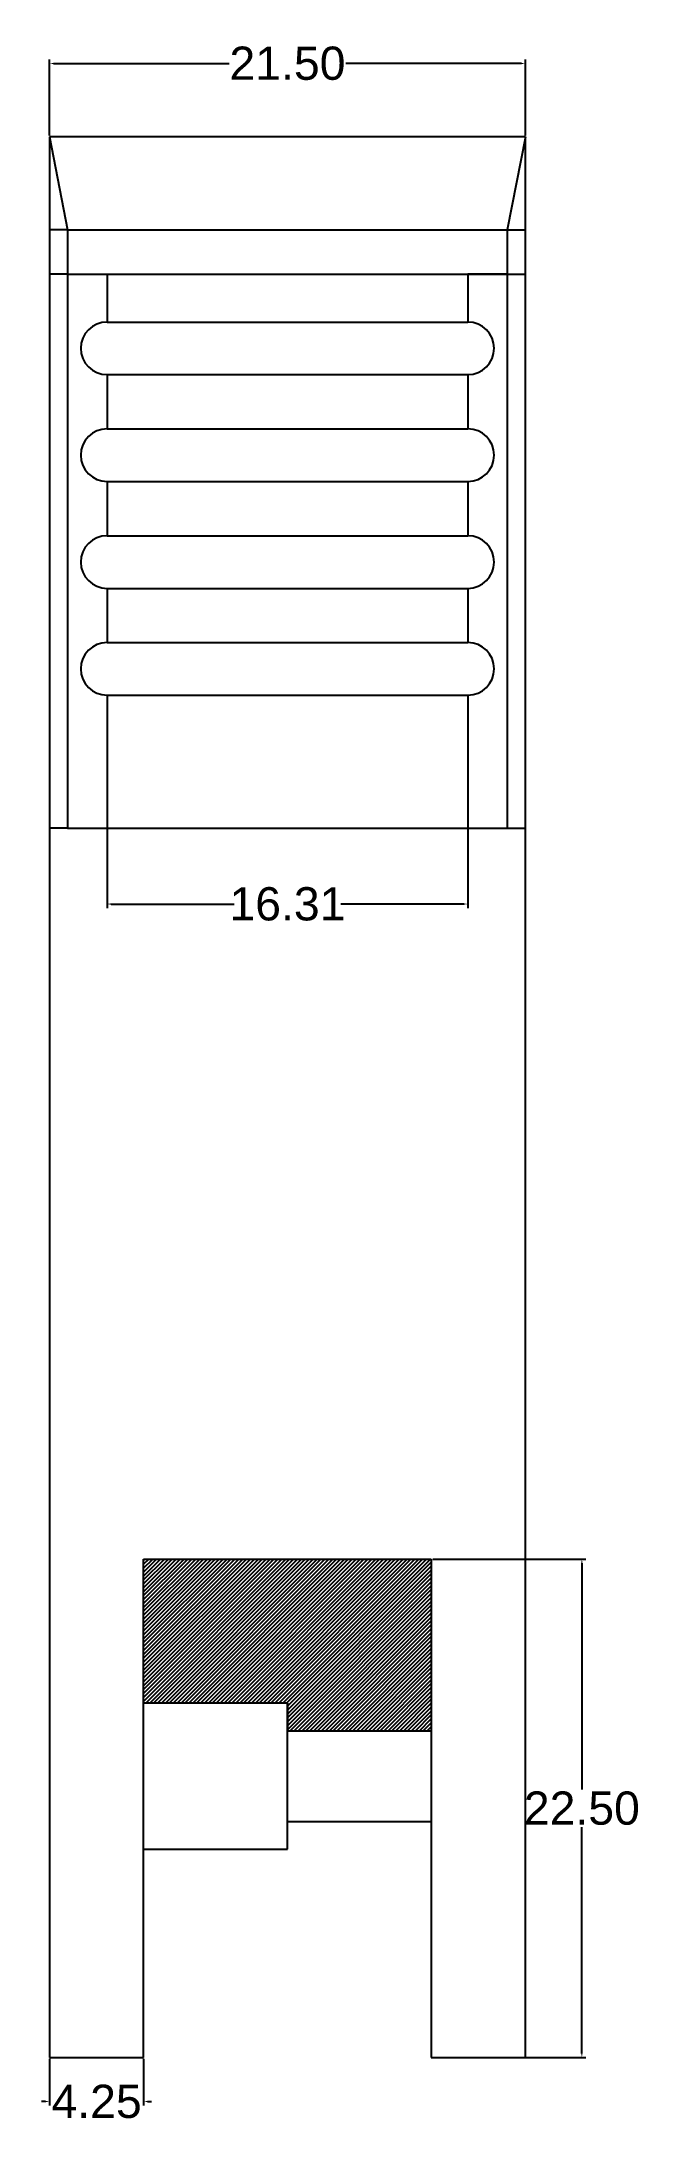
# Model space of a CAD drawing. Header units: millimetres. Extents: x 152 to 353, y 84 to 226.
# Drawn here: x 326 to 353, y 131.8 to 225.8 of the extents above.
import ezdxf

# ---------------------------------------------------------------- set-up
doc = ezdxf.new("R2010")
doc.units = ezdxf.units.MM
doc.header["$MEASUREMENT"] = 0
doc.layers.add('carcasă foregrip', color=4, linetype='Continuous')
doc.layers.add('dimensiuni', color=92, linetype='Continuous')
doc.styles.get("Standard").update_dxf_attribs({"font": 'arial.ttf'})
doc.dimstyles.get("Standard").update_dxf_attribs({"dimtxt": 0.18, "dimasz": 0.18, "dimexe": 0.18, "dimexo": 0.0625, "dimgap": 0.09, "dimtad": 0, "dimtih": 1, "dimtoh": 1, "dimdec": 4, "dimzin": 0, "dimdsep": 46, "dimtxsty": 'Standard', "dimcen": 0.09, "dimadec": 0, "dimazin": 0, "dimtfac": 1, "dimtdec": 4, "dimtofl": 0, "dimtmove": 0, "dimatfit": 3, "dimfxl": 1, "dimtolj": 1, "dimtzin": 0, "dimarcsym": 0})

# ---------------------------------------------------------------- blocks, each defined once
blk = doc.blocks.new('*D3')
at = {"layer": 'Defpoints', "color": 0, "transparency": 16777216}
for p in [(326.398, 134.748), (330.648, 134.748), (330.648, 132.76)]:
    blk.add_point(p, dxfattribs=at)
at = {"layer": 'dimensiuni', "color": 0, "lineweight": -2, "transparency": 16777216}
for p, q in [((326.398, 134.685), (326.398, 132.58)), ((330.648, 134.685), (330.648, 132.58)), ((326.218, 132.76), (326.038, 132.76)), ((330.828, 132.76), (331.008, 132.76))]:
    blk.add_line(p, q, dxfattribs=at)
at = {"layer": 'dimensiuni', "color": 0, "transparency": 16777216}
for points in [[(326.218, 132.79), (326.218, 132.73), (326.398, 132.76)], [(330.828, 132.79), (330.828, 132.73), (330.648, 132.76)]]:
    blk.add_solid(points, dxfattribs=at)
at = {"layer": 'dimensiuni', "color": 0, "transparency": 16777216, "insert": (328.523, 132.76), "char_height": 1.5, "attachment_point": 5}
blk.add_mtext('\\A1;4.25', dxfattribs=at)
blk = doc.blocks.new('*D4')
at = {"layer": 'Defpoints', "color": 0, "transparency": 16777216}
for p in [(347.898, 224.766), (326.398, 221.448), (347.898, 221.448)]:
    blk.add_point(p, dxfattribs=at)
at = {"layer": 'dimensiuni', "color": 0, "lineweight": -2, "transparency": 16777216}
for p, q in [((326.398, 221.51), (326.398, 224.946)), ((326.578, 224.766), (334.517, 224.766)), ((347.718, 224.766), (339.779, 224.766)), ((347.898, 221.51), (347.898, 224.946))]:
    blk.add_line(p, q, dxfattribs=at)
at = {"layer": 'dimensiuni', "color": 0, "transparency": 16777216}
for points in [[(326.578, 224.796), (326.578, 224.736), (326.398, 224.766)], [(347.718, 224.796), (347.718, 224.736), (347.898, 224.766)]]:
    blk.add_solid(points, dxfattribs=at)
at = {"layer": 'dimensiuni', "color": 0, "transparency": 16777216, "insert": (337.148, 224.766), "char_height": 1.5, "attachment_point": 5}
blk.add_mtext('\\A1;21.50', dxfattribs=at)
blk = doc.blocks.new('*D10')
at = {"layer": 'Defpoints', "color": 0, "transparency": 16777216}
for p in [(328.995, 190.248), (345.3, 190.248), (345.3, 186.819)]:
    blk.add_point(p, dxfattribs=at)
at = {"layer": 'dimensiuni', "color": 0, "lineweight": -2, "transparency": 16777216}
for p, q in [((328.995, 190.185), (328.995, 186.639)), ((345.3, 190.185), (345.3, 186.639)), ((329.175, 186.819), (334.742, 186.819)), ((345.12, 186.819), (339.553, 186.819))]:
    blk.add_line(p, q, dxfattribs=at)
at = {"layer": 'dimensiuni', "color": 0, "transparency": 16777216}
for points in [[(329.175, 186.849), (329.175, 186.789), (328.995, 186.819)], [(345.12, 186.849), (345.12, 186.789), (345.3, 186.819)]]:
    blk.add_solid(points, dxfattribs=at)
at = {"layer": 'dimensiuni', "color": 0, "transparency": 16777216, "insert": (337.147, 186.819), "char_height": 1.5, "attachment_point": 5}
blk.add_mtext('\\A1;16.31', dxfattribs=at)
blk = doc.blocks.new('*D11')
at = {"layer": 'Defpoints', "color": 0, "transparency": 16777216}
for p in [(343.648, 157.248), (343.648, 134.748), (350.451, 134.748)]:
    blk.add_point(p, dxfattribs=at)
at = {"layer": 'dimensiuni', "color": 0, "lineweight": -2, "transparency": 16777216}
for p, q in [((343.71, 157.248), (350.631, 157.248)), ((350.451, 157.068), (350.451, 146.853)), ((350.451, 134.928), (350.451, 145.142)), ((343.71, 134.748), (350.631, 134.748))]:
    blk.add_line(p, q, dxfattribs=at)
at = {"layer": 'dimensiuni', "color": 0, "transparency": 16777216}
for points in [[(350.421, 157.068), (350.481, 157.068), (350.451, 157.248)], [(350.421, 134.928), (350.481, 134.928), (350.451, 134.748)]]:
    blk.add_solid(points, dxfattribs=at)
at = {"layer": 'dimensiuni', "color": 0, "transparency": 16777216, "insert": (350.451, 145.998), "char_height": 1.5, "attachment_point": 5}
blk.add_mtext('\\A1;22.50', dxfattribs=at)

msp = doc.modelspace()

# ---------------------------------------------------------------- hatches: boundary and pattern name
at = {"layer": 'carcasă foregrip'}
h = msp.add_hatch(dxfattribs=at)
h.set_pattern_fill('ANSI31', color=256)
h.set_pattern_definition([(45, (89.13567, 0), (-0.08838835, 0.08838835), [])])
h.paths.add_polyline_path([(330.648, 157.248), (330.648, 150.748), (337.148, 150.748), (337.148, 149.498), (343.648, 149.498), (343.648, 157.248)])

# ---------------------------------------------------------------- linework, layer by layer
for p, q in [((326.398, 221.448), (326.398, 134.748)), ((347.898, 221.448), (326.398, 221.448)), ((326.398, 221.448), (327.214, 217.248)), ((347.898, 221.448), (347.081, 217.248)), ((347.898, 217.248), (347.898, 221.448)), ((327.214, 217.248), (326.398, 217.248)), ((327.214, 217.248), (347.081, 217.248)), ((327.214, 217.248), (327.214, 215.248)), ((347.081, 217.248), (347.898, 217.248)), ((347.081, 217.248), (347.081, 215.248)), ((347.898, 134.748), (347.898, 217.248)), ((327.214, 215.248), (326.398, 215.248)), ((327.214, 215.248), (347.081, 215.248)), ((327.214, 215.248), (327.214, 190.248)), ((328.995, 215.248), (328.995, 213.093)), ((347.081, 215.248), (345.3, 215.248)), ((345.3, 215.248), (345.3, 213.093)), ((347.081, 215.248), (347.898, 215.248)), ((347.081, 215.248), (347.081, 190.248)), ((328.995, 213.093), (345.3, 213.093)), ((328.995, 210.719), (345.3, 210.719)), ((328.995, 210.719), (328.995, 208.272)), ((345.3, 210.719), (345.3, 208.272)), ((328.995, 208.272), (345.3, 208.272)), ((328.995, 205.897), (345.3, 205.897)), ((328.995, 205.897), (328.995, 203.446)), ((345.3, 205.897), (345.3, 203.446)), ((328.995, 203.446), (345.3, 203.446)), ((328.995, 201.071), (345.3, 201.071)), ((328.995, 201.071), (328.995, 198.623)), ((345.3, 201.071), (345.3, 198.623)), ((328.995, 198.623), (345.3, 198.623)), ((328.995, 196.248), (345.3, 196.248)), ((328.995, 196.248), (328.995, 190.248)), ((345.3, 196.248), (345.3, 190.248)), ((327.214, 190.248), (326.398, 190.248)), ((327.214, 190.248), (347.081, 190.248)), ((347.081, 190.248), (347.898, 190.248)), ((330.648, 134.748), (330.648, 157.248)), ((330.648, 157.248), (343.648, 157.248)), ((343.648, 157.248), (343.648, 134.748)), ((337.148, 150.748), (330.648, 150.748)), ((337.148, 144.148), (337.148, 150.748)), ((337.148, 150.748), (337.148, 149.498)), ((337.148, 149.498), (343.648, 149.498)), ((337.148, 144.148), (337.148, 145.398)), ((337.148, 145.398), (343.648, 145.398)), ((330.648, 134.748), (330.648, 144.148)), ((330.648, 144.148), (337.148, 144.148)), ((326.398, 134.748), (327.214, 134.748)), ((327.214, 134.748), (330.648, 134.748)), ((343.648, 134.748), (347.898, 134.748))]:
    msp.add_line(p, q, dxfattribs=at)
for centre, radius, start, end in [((328.995, 211.906), 1.187, 90, 270), ((345.3, 211.906), 1.187, 270, 90), ((328.995, 207.084), 1.187, 90, 270), ((345.3, 207.084), 1.187, 270, 90), ((328.995, 202.258), 1.188, 90, 270), ((345.3, 202.258), 1.188, 270, 90), ((328.995, 197.435), 1.188, 90, 270), ((345.3, 197.435), 1.188, 270, 90)]:
    msp.add_arc(centre, radius, start, end, dxfattribs=at)

# ---------------------------------------------------------------- dimensions: what is measured, and where the dimension line sits
at = {"layer": 'dimensiuni'}
for base, p1, p2, picture, middle in [((347.898, 224.766), (326.398, 221.448), (347.898, 221.448), '*D4', (337.148, 224.766)), ((345.3003, 186.8186), (328.9946, 190.2475), (345.3003, 190.2475), '*D10', (337.1475, 186.8186)), ((330.648, 132.76), (326.398, 134.748), (330.648, 134.748), '*D3', (328.523, 132.76))]:
    dim = msp.add_linear_dim(base=base, p1=p1, p2=p2, dimstyle='Standard', override={"dimtxt": 1.5, "dimdec": 2}, dxfattribs=at)
    dim.commit()
    dim.dimension.update_dxf_attribs({"geometry": picture, "text_midpoint": middle})
dim = msp.add_linear_dim(base=(350.451, 134.748), p1=(343.648, 157.248), p2=(343.648, 134.748), angle=90, dimstyle='Standard', override={"dimtxt": 1.5, "dimdec": 2}, dxfattribs=at)
dim.commit()
dim.dimension.update_dxf_attribs({"geometry": '*D11', "text_midpoint": (350.451, 145.998)})

doc.saveas('drawing.dxf')
